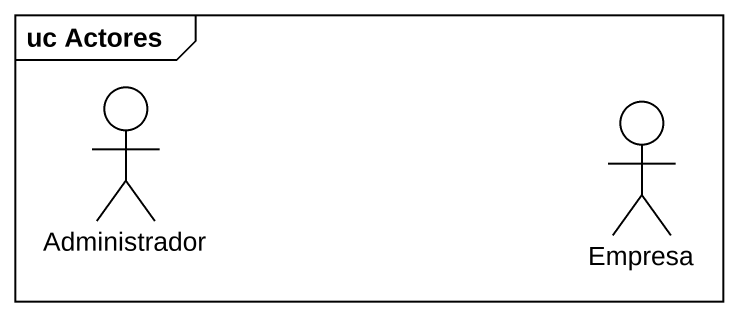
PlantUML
@startuml
mainframe uc Actores
actor Administrador
actor Empresa
@enduml
